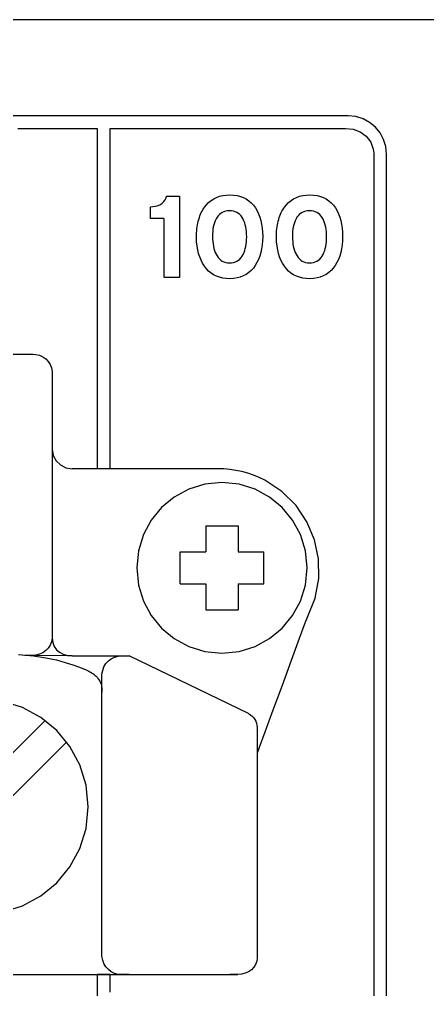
# Model space of a CAD drawing. Extents: x 1 to 47.7, y 0.2 to 33.4.
# Drawn here: x 36.935 to 37.57, y 13.676 to 15.184 of the extents above; entities that cross this region are included whole.
import ezdxf

# ---------------------------------------------------------------- set-up
doc = ezdxf.new("R2010")
doc.units = 0
doc.header["$MEASUREMENT"] = 0
doc.layers.add('6_0____DWG', color=7, linetype='CONTINUOUS')

msp = doc.modelspace()

# ---------------------------------------------------------------- linework, layer by layer
at = {"layer": '6_0____DWG'}
for points in [[(35.4156, 15.1836), (35.809, 15.1836), (36.0049, 15.1836), (36.2001, 15.1836), (36.3945, 15.1836), (36.5881, 15.1836), (36.7807, 15.1836), (36.9722, 15.1836), (37.1625, 15.1836), (37.3517, 15.1836), (37.5394, 15.1836), (37.7257, 15.1836), (37.9105, 15.1836), (38.0936, 15.1836), (38.275, 15.1836), (38.4545, 15.1836), (38.6321, 15.1836), (38.8077, 15.1836), (38.9811, 15.1836)], [(37.5059, 13.6566), (37.5059, 13.683), (37.5059, 13.7104), (37.5059, 13.7389), (37.5059, 13.7684), (37.5059, 13.7988), (37.5059, 13.862), (37.5059, 13.928), (37.5059, 13.9963), (37.5059, 14.0662), (37.5059, 14.2089), (37.5059, 14.3516), (37.5059, 14.4215), (37.5059, 14.4898), (37.5059, 14.5558), (37.5059, 14.619), (37.5059, 14.6494), (37.5059, 14.6789), (37.5059, 14.7074), (37.5059, 14.7348), (37.5059, 14.7612), (37.5059, 14.7863), (37.5059, 14.8102), (37.5059, 14.8327), (37.5059, 14.8538), (37.5059, 14.8735), (37.5059, 14.8916), (37.5059, 14.9082), (37.5059, 14.923), (37.5059, 14.9361), (37.5059, 14.9473), (37.5059, 14.9567), (37.5059, 14.9641), (37.5059, 14.9695), (37.5059, 14.9728), (37.5059, 14.9739), (37.5047, 14.986), (37.5012, 14.9972), (37.4957, 15.0074), (37.4884, 15.0163), (37.4795, 15.0236), (37.4693, 15.0292), (37.458, 15.0327), (37.446, 15.0339), (37.446, 15.0339), (37.4454, 15.0339), (37.4439, 15.0339), (37.4414, 15.0339), (37.4379, 15.0339), (37.4334, 15.0339), (37.4279, 15.0339), (37.4214, 15.0339), (37.414, 15.0339), (37.4056, 15.0339), (37.3963, 15.0339), (37.3861, 15.0339), (37.3749, 15.0339), (37.3628, 15.0339), (37.3497, 15.0339), (37.3358, 15.0339), (37.321, 15.0339), (37.3052, 15.0339), (37.2886, 15.0339), (37.2711, 15.0339), (37.2528, 15.0339), (37.2335, 15.0339), (37.2135, 15.0339), (37.1926, 15.0339), (37.1708, 15.0339), (37.1248, 15.0339), (37.0756, 15.0339), (37.0232, 15.0339), (36.9677, 15.0339), (36.9091, 15.0339)], [(36.933, 15.0139), (36.9539, 15.0139), (36.973, 15.0139), (36.9902, 15.0139), (37.0055, 15.0139), (37.0188, 15.0139), (37.0301, 15.0139), (37.0394, 15.0139), (37.0467, 15.0139), (37.052, 15.0139), (37.0551, 15.0139), (37.0562, 15.0139), (37.0562, 15.013), (37.0562, 15.0105), (37.0562, 15.0064), (37.0562, 15.0008), (37.0562, 14.9938), (37.0562, 14.9855), (37.0562, 14.9759), (37.0562, 14.9652), (37.0562, 14.9533), (37.0562, 14.9405), (37.0562, 14.9121), (37.0562, 14.8806), (37.0562, 14.8468), (37.0562, 14.8112), (37.0562, 14.7745), (37.0562, 14.7005), (37.0562, 14.6645), (37.0562, 14.63), (37.0562, 14.5977), (37.0562, 14.5682), (37.0562, 14.5547), (37.0562, 14.5422), (37.0562, 14.5307), (37.0562, 14.5203), (37.0562, 14.5112), (37.0562, 14.5033), (37.0562, 14.4967), (37.0562, 14.4916), (37.0562, 14.488), (37.0562, 14.4861), (37.0562, 14.4857), (37.057, 14.4857), (37.0608, 14.4857), (37.0662, 14.4857), (37.0715, 14.4857), (37.0753, 14.4857), (37.0761, 14.4857), (37.0762, 14.4861), (37.0762, 14.488), (37.0762, 14.4916), (37.0762, 14.4967), (37.0762, 14.5033), (37.0762, 14.5112), (37.0762, 14.5203), (37.0762, 14.5307), (37.0762, 14.5422), (37.0762, 14.5547), (37.0762, 14.5682), (37.0762, 14.5977), (37.0762, 14.63), (37.0762, 14.6645), (37.0762, 14.7005), (37.0762, 14.7745), (37.0762, 14.8112), (37.0762, 14.8468), (37.0762, 14.8806), (37.0762, 14.9121), (37.0762, 14.9405), (37.0762, 14.9533), (37.0762, 14.9652), (37.0762, 14.9759), (37.0762, 14.9855), (37.0762, 14.9938), (37.0762, 15.0008), (37.0762, 15.0064), (37.0762, 15.0105), (37.0762, 15.013), (37.0762, 15.0139), (37.0768, 15.0139), (37.0785, 15.0139), (37.0814, 15.0139), (37.0853, 15.0139), (37.0902, 15.0139), (37.0961, 15.0139), (37.1103, 15.0139), (37.1276, 15.0139), (37.1475, 15.0139), (37.1695, 15.0139), (37.1932, 15.0139), (37.2438, 15.0139), (37.2955, 15.0139), (37.3208, 15.0139), (37.3449, 15.0139), (37.3675, 15.0139), (37.3882, 15.0139), (37.4064, 15.0139), (37.4217, 15.0139), (37.4336, 15.0139), (37.4382, 15.0139), (37.4418, 15.0139), (37.454, 15.0131), (37.465, 15.0091), (37.4742, 15.0022), (37.4811, 14.993), (37.4851, 14.982), (37.4859, 14.976), (37.4859, 14.9728), (37.4859, 14.9705), (37.4859, 14.9671), (37.4859, 14.9625), (37.4859, 14.9567), (37.4859, 14.9499), (37.4859, 14.9419), (37.4859, 14.933), (37.4859, 14.923), (37.4859, 14.912), (37.4859, 14.9001), (37.4859, 14.8735), (37.4859, 14.8435), (37.4859, 14.8102), (37.4859, 14.7739), (37.4859, 14.7348), (37.4859, 14.6933), (37.4859, 14.6494), (37.4859, 14.6035), (37.4859, 14.5558), (37.4859, 14.5065), (37.4859, 14.4559), (37.4859, 14.3516), (37.4859, 14.1373), (37.4859, 14.0311), (37.4859, 13.979), (37.4859, 13.928), (37.4859, 13.8782), (37.4859, 13.83), (37.4859, 13.7835), (37.4859, 13.7389), (37.4859, 13.6965), (37.4859, 13.6566)], [(31.9752, 14.6636), (36.9522, 14.6636)], [(36.9439, 14.6636), (36.9444, 14.6636), (36.9457, 14.6636), (36.9476, 14.6636), (36.9498, 14.6636), (36.9521, 14.6636), (36.9541, 14.6636), (36.9555, 14.6636), (36.9562, 14.6636), (36.961, 14.6632), (36.9666, 14.6618), (36.9717, 14.6594), (36.9762, 14.6561), (36.9801, 14.6521), (36.9831, 14.6475), (36.9851, 14.6423), (36.9862, 14.6367), (36.9863, 14.6281), (36.9863, 14.5937), (36.9863, 14.5369), (36.9863, 14.4668), (36.9863, 14.3922), (36.9863, 14.3221), (36.9863, 14.2654), (36.9863, 14.231), (36.9862, 14.2224), (36.9851, 14.2168), (36.9831, 14.2116), (36.9801, 14.2069), (36.9762, 14.2029), (36.9717, 14.1997), (36.9666, 14.1973), (36.961, 14.1959), (36.9562, 14.1955), (36.9555, 14.1955), (36.9541, 14.1955), (36.9521, 14.1955), (36.9498, 14.1955), (36.9476, 14.1955), (36.9457, 14.1955), (36.9444, 14.1955), (36.9439, 14.1955)], [(36.9863, 14.5157), (36.9878, 14.5062), (36.9922, 14.4979), (36.9989, 14.4914), (37.0074, 14.4871), (37.0171, 14.4856)], [(37.3051, 14.044), (37.3084, 14.0531), (37.3172, 14.077), (37.3297, 14.1108), (37.3439, 14.1495), (37.3582, 14.1883), (37.3706, 14.2221), (37.3794, 14.246), (37.3827, 14.2551), (37.3947, 14.2846), (37.4003, 14.315), (37.3999, 14.3455), (37.3937, 14.3751), (37.382, 14.4029), (37.3651, 14.4282), (37.3432, 14.4501), (37.3166, 14.4677), (37.308, 14.4718), (37.2992, 14.4754), (37.2902, 14.4785), (37.2811, 14.481), (37.2718, 14.483), (37.2624, 14.4844), (37.2529, 14.4853), (37.2434, 14.4856), (37.2337, 14.4856), (37.208, 14.4856), (37.1718, 14.4856), (37.1302, 14.4856), (37.0887, 14.4856), (37.0525, 14.4856), (37.0268, 14.4856), (37.0171, 14.4856)], [(37.225, 14.3966), (37.275, 14.3966)], [(37.225, 14.3966), (37.225, 14.3566)], [(37.275, 14.3966), (37.275, 14.3566)], [(37.1849, 14.3067), (37.1849, 14.3566)], [(37.1849, 14.3566), (37.225, 14.3566)], [(37.275, 14.3566), (37.3151, 14.3566)], [(37.3151, 14.3067), (37.3151, 14.3566)], [(37.1849, 14.3067), (37.225, 14.3067)], [(37.225, 14.3067), (37.225, 14.2663)], [(37.275, 14.3067), (37.3151, 14.3067)], [(37.275, 14.3067), (37.275, 14.2663)], [(37.225, 14.2663), (37.275, 14.2663)], [(36.9863, 14.2222), (36.9871, 14.2154), (36.9894, 14.2095), (36.993, 14.2044), (36.9978, 14.2003), (37.0035, 14.1973), (37.01, 14.1954), (37.0171, 14.1948), (37.0214, 14.1948), (37.0323, 14.1948), (37.0472, 14.1948), (37.0635, 14.1948), (37.0784, 14.1948), (37.0893, 14.1948), (37.0936, 14.1948)], [(36.9339, 14.1969), (36.957, 14.1946), (36.9764, 14.1917), (36.9928, 14.1884), (37.0066, 14.1847), (37.0184, 14.1809), (37.0287, 14.1771), (37.035, 14.1746), (37.0365, 14.174), (37.0378, 14.1734), (37.039, 14.1729), (37.0401, 14.1724), (37.0412, 14.1719), (37.0423, 14.1713), (37.0434, 14.1708), (37.0445, 14.1702), (37.0458, 14.1695), (37.047, 14.1688), (37.0482, 14.168), (37.0494, 14.1672), (37.0507, 14.1663), (37.0519, 14.1654), (37.0532, 14.1644), (37.0545, 14.1634), (37.0558, 14.1622), (37.0566, 14.161), (37.0574, 14.1597), (37.0582, 14.1584), (37.0591, 14.1572), (37.0599, 14.1559), (37.0606, 14.1546), (37.0613, 14.1534), (37.0619, 14.1521), (37.0623, 14.151), (37.0627, 14.1497), (37.0629, 14.1482), (37.0631, 14.1467), (37.0633, 14.145), (37.0634, 14.1433), (37.0635, 14.1416), (37.0635, 14.1399), (37.0635, 14.1384)], [(37.0171, 14.1948), (36.9563, 14.1955)], [(37.1059, 13.6996), (37.1054, 13.6996), (37.1041, 13.6996), (37.1021, 13.6996), (37.0999, 13.6996), (37.0977, 13.6996), (37.0957, 13.6996), (37.0943, 13.6996), (37.0936, 13.6996), (37.0888, 13.7), (37.0832, 13.7015), (37.0781, 13.704), (37.0735, 13.7074), (37.0697, 13.7117), (37.0667, 13.7166), (37.0647, 13.7221), (37.0636, 13.728), (37.0635, 13.7371), (37.0635, 13.7735), (37.0635, 13.8336), (37.0635, 13.9077), (37.0635, 13.9866), (37.0635, 14.0608), (37.0635, 14.1208), (37.0635, 14.1573), (37.0636, 14.1664), (37.0647, 14.1723), (37.0667, 14.1778), (37.0697, 14.1827), (37.0735, 14.1869), (37.0781, 14.1904), (37.0832, 14.1929), (37.0888, 14.1944), (37.0936, 14.1948), (37.0943, 14.1948), (37.0957, 14.1948), (37.0977, 14.1948), (37.0999, 14.1948), (37.1021, 14.1948), (37.1041, 14.1948), (37.1054, 14.1948), (37.1059, 14.1948)], [(37.2913, 14.1053), (37.1059, 14.1948)], [(36.9086, 13.7967), (36.94, 13.8064), (36.9684, 13.8218), (36.9932, 13.8422), (37.0136, 13.8669), (37.029, 13.8953), (37.0388, 13.9267), (37.0422, 13.9604), (37.0388, 13.9941), (37.029, 14.0255), (37.0136, 14.0539), (36.9932, 14.0787), (36.9684, 14.0992), (36.94, 14.1146), (36.9086, 14.1244)], [(36.7411, 13.8601), (36.9754, 14.0944)], [(37.2913, 14.1053), (37.2942, 14.1034), (37.2967, 14.1012), (37.299, 14.0988), (37.3009, 14.0961), (37.3025, 14.0932), (37.3036, 14.0902), (37.3043, 14.087), (37.3046, 14.0836), (37.3046, 14.0682), (37.3046, 14.0277), (37.3046, 13.9704), (37.3046, 13.9047), (37.3046, 13.8389), (37.3046, 13.7816), (37.3046, 13.7411), (37.3046, 13.7257), (37.304, 13.7204), (37.3022, 13.7155), (37.2995, 13.7111), (37.2958, 13.7072), (37.2914, 13.704), (37.2863, 13.7016), (37.2806, 13.7001), (37.2746, 13.6996), (37.274, 13.6996), (37.2726, 13.6996), (37.2707, 13.6996), (37.2684, 13.6996), (37.2661, 13.6996), (37.2641, 13.6996), (37.2627, 13.6996), (37.2622, 13.6996)], [(36.7745, 13.8267), (37.0088, 14.061)], [(32.2935, 13.6996), (37.2746, 13.6996)], [(37.0762, 13.6723), (37.0762, 13.6837), (37.0762, 13.6923), (37.0762, 13.6977), (37.0762, 13.6991), (37.0762, 13.6996), (37.0743, 13.6996), (37.0698, 13.6996), (37.0593, 13.6996), (37.0564, 13.6996), (37.0562, 13.6996), (37.0562, 13.6987), (37.0562, 13.6944), (37.0562, 13.6869), (37.0562, 13.6764), (37.0562, 13.6633)]]:
    msp.add_lwpolyline(points, dxfattribs=at)
for points in [[(37.16, 14.7827), (37.16, 14.7862), (37.16, 14.7957), (37.16, 14.8092), (37.16, 14.8249), (37.16, 14.841), (37.16, 14.8557), (37.16, 14.8671), (37.16, 14.8734), (37.1597, 14.8741), (37.1581, 14.8741), (37.1554, 14.8741), (37.1519, 14.8741), (37.1482, 14.8741), (37.1447, 14.8741), (37.1417, 14.8741), (37.1397, 14.8741), (37.1391, 14.8741), (37.1391, 14.875), (37.1391, 14.8771), (37.1391, 14.8799), (37.1391, 14.8831), (37.1391, 14.8864), (37.1391, 14.8893), (37.1391, 14.8914), (37.1391, 14.8925), (37.1425, 14.8929), (37.1469, 14.8936), (37.1508, 14.8947), (37.1543, 14.8962), (37.1572, 14.8982), (37.1597, 14.9005), (37.1617, 14.9033), (37.1632, 14.9065), (37.1641, 14.909), (37.1653, 14.909), (37.1677, 14.909), (37.1709, 14.909), (37.1744, 14.909), (37.178, 14.909), (37.1811, 14.909), (37.1833, 14.909), (37.1843, 14.909), (37.1843, 14.9053), (37.1843, 14.8933), (37.1843, 14.8753), (37.1843, 14.8538), (37.1843, 14.8315), (37.1843, 14.8108), (37.1843, 14.7942), (37.1843, 14.7843), (37.1841, 14.7827), (37.1825, 14.7827), (37.1794, 14.7827), (37.1755, 14.7827), (37.1712, 14.7827), (37.1671, 14.7827), (37.1635, 14.7827), (37.161, 14.7827)], [(37.3133, 14.8462), (37.3131, 14.8395), (37.3125, 14.8332), (37.3116, 14.8271), (37.3103, 14.8213), (37.3087, 14.8159), (37.3067, 14.8108), (37.3044, 14.8059), (37.3018, 14.8014), (37.2988, 14.7972), (37.2954, 14.7935), (37.2917, 14.7902), (37.2876, 14.7874), (37.2832, 14.7851), (37.2785, 14.7833), (37.2734, 14.7819), (37.268, 14.781), (37.2623, 14.7806), (37.2566, 14.7809), (37.2512, 14.7817), (37.2462, 14.7829), (37.2415, 14.7846), (37.2371, 14.7868), (37.233, 14.7895), (37.2293, 14.7926), (37.2259, 14.7962), (37.2228, 14.8003), (37.2199, 14.8047), (37.2175, 14.8095), (37.2154, 14.8145), (37.2137, 14.8199), (37.2123, 14.8255), (37.2113, 14.8315), (37.2107, 14.8378), (37.2105, 14.8444), (37.2105, 14.8485), (37.2106, 14.8518), (37.2108, 14.8551), (37.2111, 14.8583), (37.2115, 14.8614), (37.212, 14.8644), (37.2126, 14.8673), (37.2133, 14.8702), (37.2141, 14.873), (37.2149, 14.8757), (37.2158, 14.8784), (37.2168, 14.8809), (37.2179, 14.8834), (37.2191, 14.8857), (37.2204, 14.888), (37.2218, 14.8902), (37.2233, 14.8923), (37.2259, 14.8956), (37.2293, 14.8992), (37.2331, 14.9023), (37.2372, 14.9049), (37.2416, 14.9071), (37.2463, 14.9088), (37.2514, 14.91), (37.2568, 14.9108), (37.2625, 14.911), (37.2682, 14.9107), (37.2736, 14.9099), (37.2787, 14.9086), (37.2834, 14.9068), (37.2878, 14.9046), (37.2918, 14.9018), (37.2955, 14.8986), (37.2989, 14.8949), (37.302, 14.8908), (37.3046, 14.8864), (37.3069, 14.8816), (37.3089, 14.8765), (37.3105, 14.8711), (37.3117, 14.8654), (37.3126, 14.8593), (37.3131, 14.8529)], [(37.4375, 14.8462), (37.4373, 14.8395), (37.4367, 14.8332), (37.4358, 14.8271), (37.4345, 14.8213), (37.4329, 14.8159), (37.431, 14.8108), (37.4287, 14.8059), (37.426, 14.8014), (37.423, 14.7972), (37.4196, 14.7935), (37.4159, 14.7902), (37.4118, 14.7874), (37.4074, 14.7851), (37.4027, 14.7833), (37.3977, 14.7819), (37.3923, 14.781), (37.3865, 14.7806), (37.3808, 14.7809), (37.3755, 14.7817), (37.3704, 14.7829), (37.3657, 14.7846), (37.3613, 14.7868), (37.3572, 14.7895), (37.3535, 14.7926), (37.3501, 14.7962), (37.347, 14.8003), (37.3442, 14.8047), (37.3417, 14.8095), (37.3396, 14.8145), (37.3379, 14.8199), (37.3366, 14.8255), (37.3356, 14.8315), (37.3349, 14.8378), (37.3347, 14.8444), (37.3347, 14.8485), (37.3348, 14.8518), (37.335, 14.8551), (37.3353, 14.8583), (37.3358, 14.8614), (37.3363, 14.8644), (37.3369, 14.8673), (37.3376, 14.8702), (37.3383, 14.873), (37.3391, 14.8757), (37.34, 14.8784), (37.341, 14.8809), (37.3421, 14.8834), (37.3433, 14.8857), (37.3446, 14.888), (37.346, 14.8902), (37.3475, 14.8923), (37.3501, 14.8956), (37.3536, 14.8992), (37.3573, 14.9023), (37.3614, 14.9049), (37.3658, 14.9071), (37.3706, 14.9088), (37.3756, 14.91), (37.381, 14.9108), (37.3867, 14.911), (37.3924, 14.9107), (37.3978, 14.9099), (37.4029, 14.9086), (37.4076, 14.9068), (37.412, 14.9046), (37.4161, 14.9018), (37.4198, 14.8986), (37.4232, 14.8949), (37.4262, 14.8908), (37.4288, 14.8864), (37.4311, 14.8816), (37.4331, 14.8765), (37.4347, 14.8711), (37.4359, 14.8654), (37.4368, 14.8593), (37.4373, 14.8529)], [(37.2885, 14.8459), (37.2884, 14.8499), (37.2881, 14.8538), (37.2877, 14.8575), (37.2871, 14.861), (37.2863, 14.8643), (37.2853, 14.8675), (37.2842, 14.8706), (37.2829, 14.8734), (37.2814, 14.8761), (37.2796, 14.8784), (37.2777, 14.8805), (37.2755, 14.8823), (37.2732, 14.8837), (37.2706, 14.8848), (37.2678, 14.8856), (37.2649, 14.8861), (37.2617, 14.8863), (37.2585, 14.8862), (37.2556, 14.8857), (37.2529, 14.8848), (37.2504, 14.8837), (37.2481, 14.8823), (37.246, 14.8806), (37.2441, 14.8786), (37.2424, 14.8762), (37.2409, 14.8736), (37.2395, 14.8708), (37.2384, 14.8678), (37.2374, 14.8646), (37.2366, 14.8613), (37.236, 14.8578), (37.2356, 14.8541), (37.2353, 14.8503), (37.2353, 14.8462), (37.2354, 14.8422), (37.2356, 14.8384), (37.2361, 14.8348), (37.2367, 14.8313), (37.2375, 14.8279), (37.2385, 14.8247), (37.2397, 14.8217), (37.241, 14.8188), (37.2425, 14.8161), (37.2442, 14.8136), (37.2461, 14.8114), (37.2482, 14.8096), (37.2505, 14.8081), (37.2531, 14.8069), (37.2558, 14.806), (37.2587, 14.8055), (37.2618, 14.8053), (37.265, 14.8055), (37.268, 14.806), (37.2708, 14.8069), (37.2733, 14.808), (37.2757, 14.8095), (37.2779, 14.8113), (37.2798, 14.8135), (37.2815, 14.8159), (37.283, 14.8186), (37.2843, 14.8214), (37.2854, 14.8244), (37.2863, 14.8276), (37.2871, 14.8309), (37.2877, 14.8344), (37.2881, 14.8381), (37.2884, 14.8419)], [(37.4127, 14.8459), (37.4126, 14.8499), (37.4123, 14.8538), (37.4119, 14.8575), (37.4113, 14.861), (37.4105, 14.8643), (37.4095, 14.8675), (37.4084, 14.8706), (37.4071, 14.8734), (37.4056, 14.8761), (37.4038, 14.8784), (37.4019, 14.8805), (37.3998, 14.8823), (37.3974, 14.8837), (37.3948, 14.8848), (37.3921, 14.8856), (37.3891, 14.8861), (37.3859, 14.8863), (37.3828, 14.8862), (37.3798, 14.8857), (37.3771, 14.8848), (37.3746, 14.8837), (37.3723, 14.8823), (37.3702, 14.8806), (37.3683, 14.8786), (37.3666, 14.8762), (37.3651, 14.8736), (37.3637, 14.8708), (37.3626, 14.8678), (37.3616, 14.8646), (37.3608, 14.8613), (37.3602, 14.8578), (37.3598, 14.8541), (37.3596, 14.8503), (37.3595, 14.8462), (37.3596, 14.8422), (37.3599, 14.8384), (37.3603, 14.8348), (37.3609, 14.8313), (37.3618, 14.8279), (37.3627, 14.8247), (37.3639, 14.8217), (37.3653, 14.8188), (37.3668, 14.8161), (37.3685, 14.8136), (37.3704, 14.8114), (37.3725, 14.8096), (37.3748, 14.8081), (37.3773, 14.8069), (37.38, 14.806), (37.3829, 14.8055), (37.3861, 14.8053), (37.3892, 14.8055), (37.3922, 14.806), (37.395, 14.8069), (37.3976, 14.808), (37.3999, 14.8095), (37.4021, 14.8113), (37.404, 14.8135), (37.4058, 14.8159), (37.4072, 14.8186), (37.4085, 14.8214), (37.4096, 14.8244), (37.4106, 14.8276), (37.4113, 14.8309), (37.4119, 14.8344), (37.4124, 14.8381), (37.4126, 14.8419)], [(37.3825, 14.3314), (37.3798, 14.3582), (37.3721, 14.3831), (37.3598, 14.4057), (37.3437, 14.4253), (37.3241, 14.4415), (37.3016, 14.4537), (37.2767, 14.4614), (37.25, 14.4641), (37.2233, 14.4614), (37.1984, 14.4537), (37.1759, 14.4415), (37.1563, 14.4253), (37.1401, 14.4057), (37.1279, 14.3831), (37.1202, 14.3582), (37.1175, 14.3314), (37.1202, 14.3048), (37.1279, 14.28), (37.1401, 14.2575), (37.1563, 14.2379), (37.1759, 14.2218), (37.1984, 14.2096), (37.2233, 14.2018), (37.25, 14.1992), (37.2767, 14.2018), (37.3016, 14.2096), (37.3241, 14.2218), (37.3437, 14.2379), (37.3598, 14.2575), (37.3721, 14.28), (37.3798, 14.3048)]]:
    msp.add_lwpolyline(points, close=True, dxfattribs=at)

doc.saveas('drawing.dxf')
